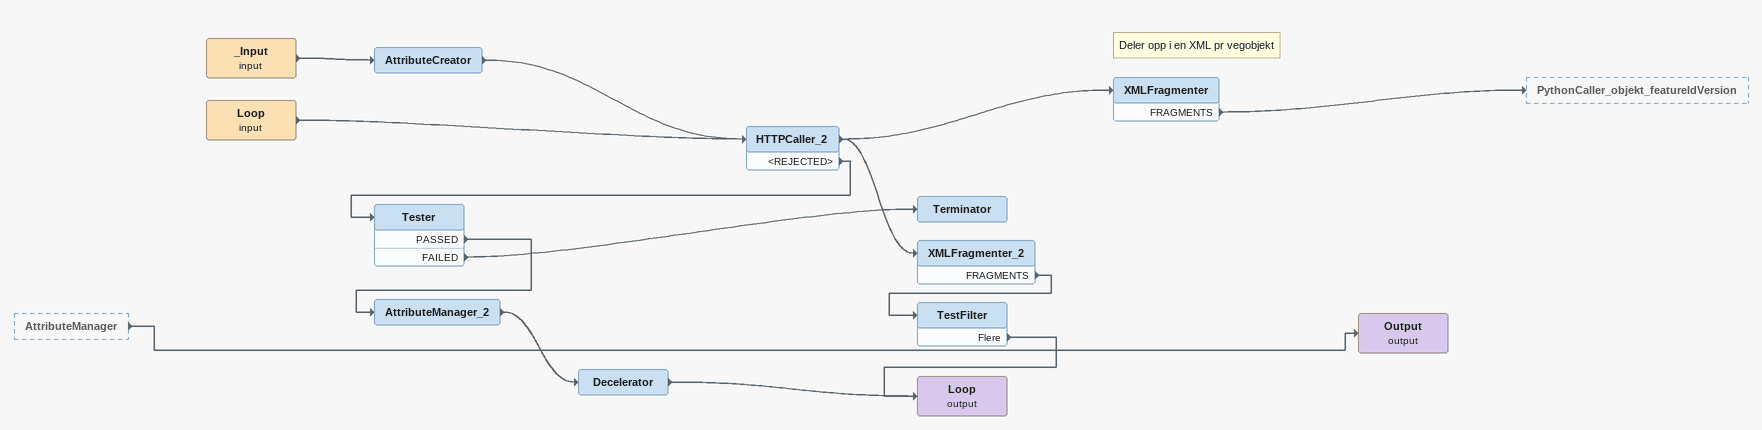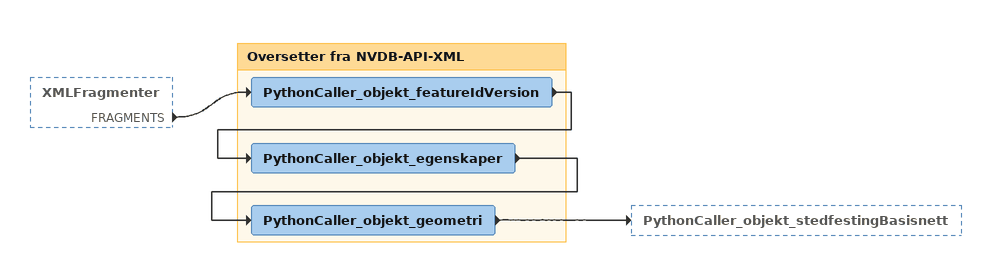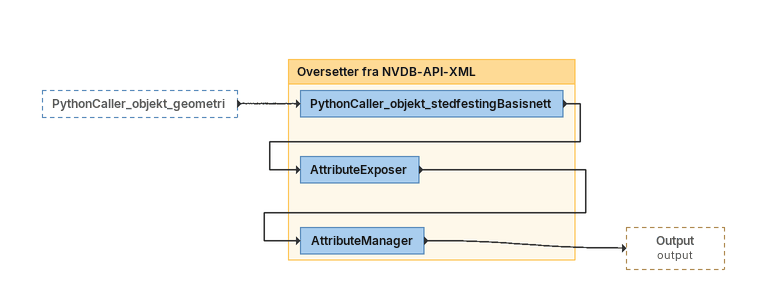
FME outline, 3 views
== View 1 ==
AttributeManager [outside]
    -> Output (output)
_Input (input)
    -> AttributeCreator
AttributeCreator
    -> HTTPCaller_2
Loop (input)
    -> HTTPCaller_2
HTTPCaller_2
    -> XMLFragmenter_2
    -> XMLFragmenter
    <REJECTED> -> Tester
Note: Deler opp i en XML pr vegobjekt
XMLFragmenter
    FRAGMENTS -> PythonCaller_objekt_featureIdVersion
Output (output)
Tester
    PASSED -> AttributeManager_2
    FAILED -> Terminator
Terminator
AttributeManager_2
    -> Decelerator
Decelerator
    -> Loop (output)
XMLFragmenter_2
    FRAGMENTS -> TestFilter
TestFilter
    Flere -> Loop (output)
Loop (output)

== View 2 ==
XMLFragmenter [outside]
    FRAGMENTS -> PythonCaller_objekt_featureIdVersion

Bookmark: Oversetter fra NVDB-API-XML
PythonCaller_objekt_featureIdVersion
    -> PythonCaller_objekt_egenskaper
PythonCaller_objekt_egenskaper
    -> PythonCaller_objekt_geometri
PythonCaller_objekt_geometri
    -> PythonCaller_objekt_stedfestingBasisnett

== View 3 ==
PythonCaller_objekt_geometri [outside]
    -> PythonCaller_objekt_stedfestingBasisnett

Bookmark: Oversetter fra NVDB-API-XML
PythonCaller_objekt_stedfestingBasisnett
    -> AttributeExposer
AttributeExposer
    -> AttributeManager
AttributeManager
    -> Output (output)
